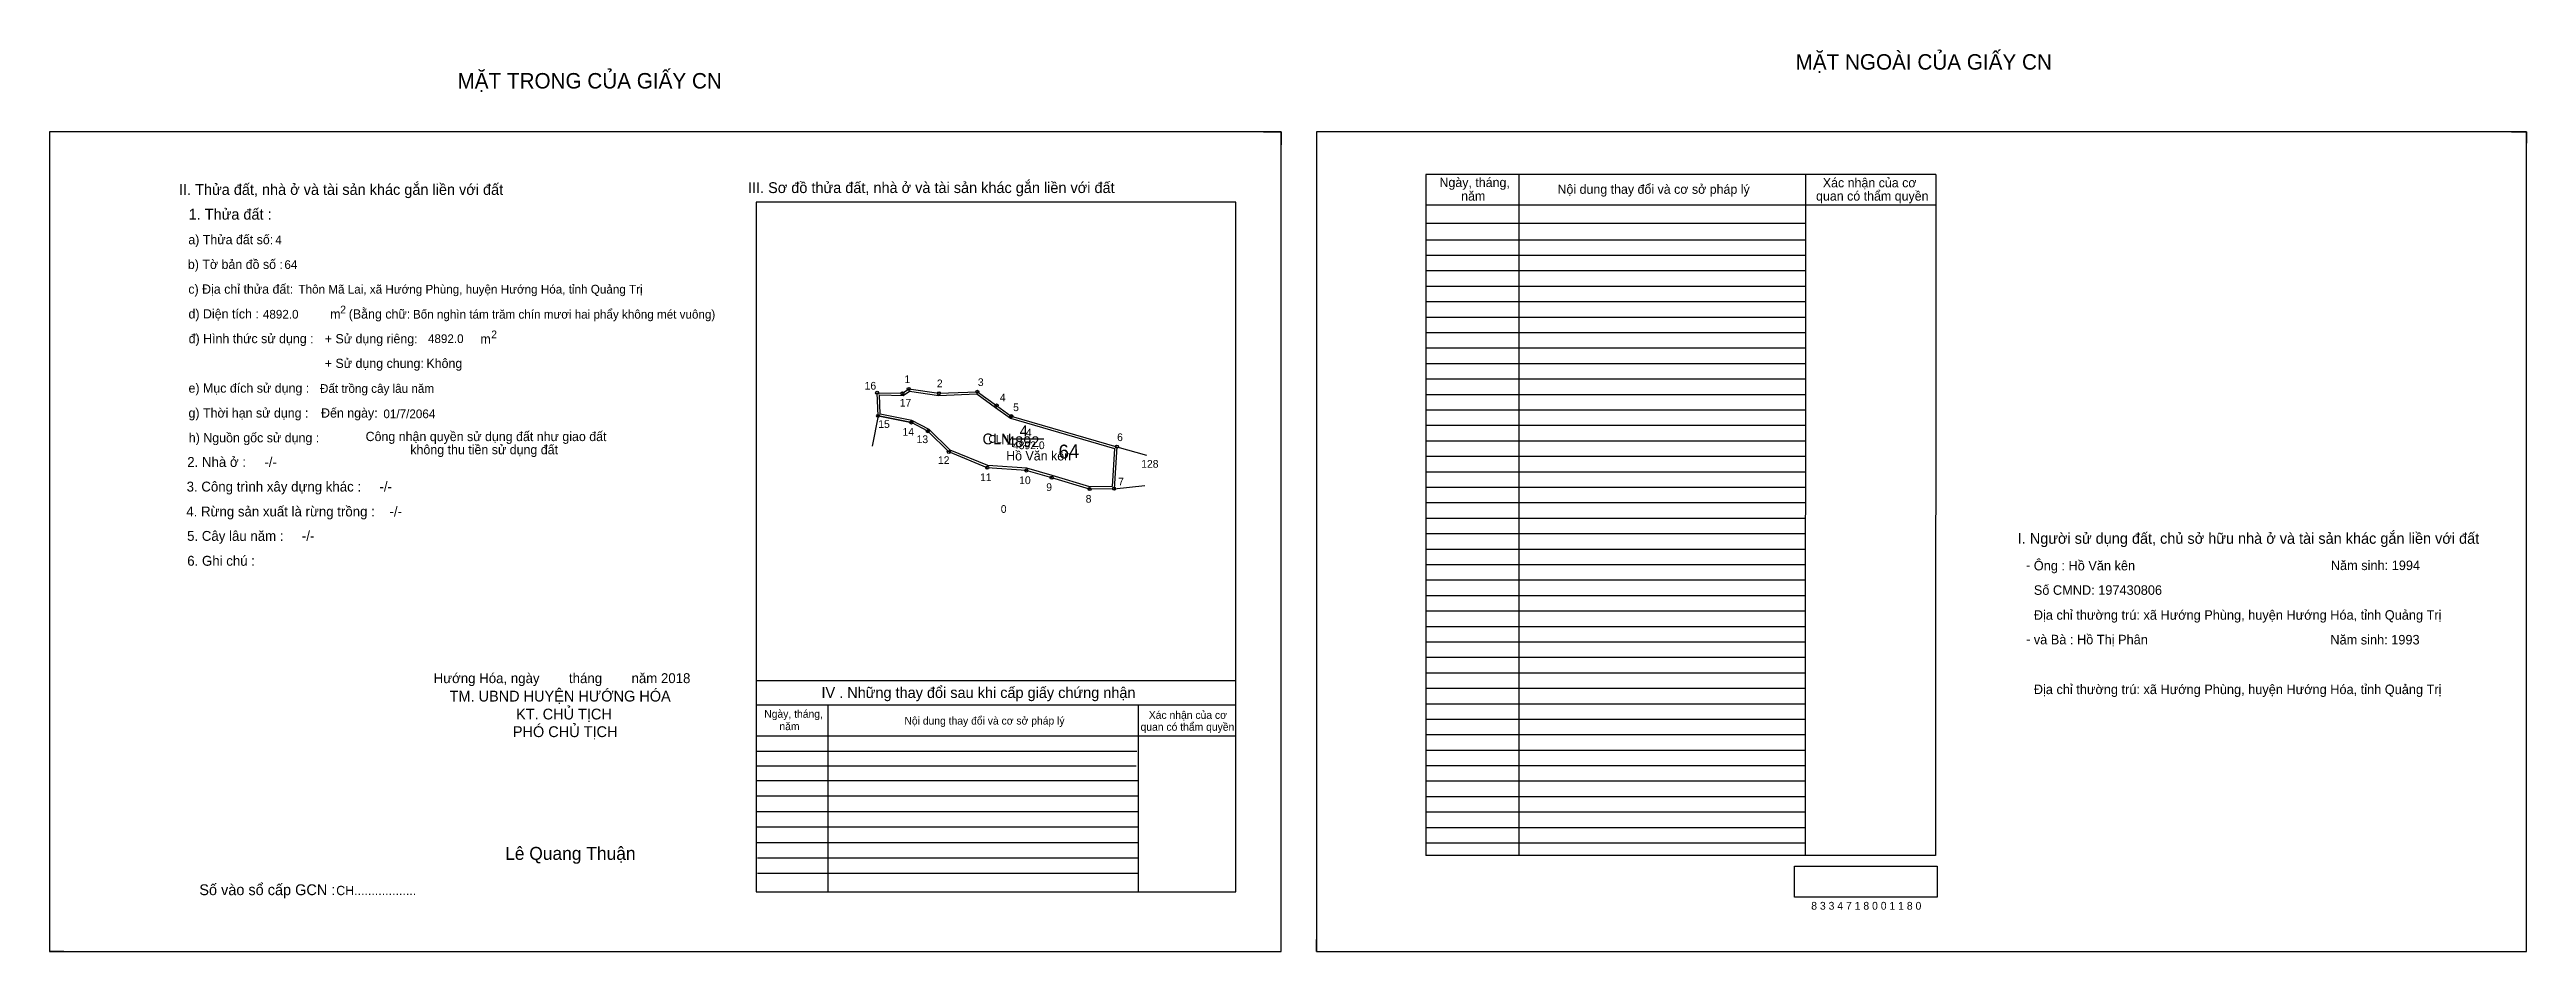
# Model space of a CAD drawing. Extents: x 531244 to 534755, y 1847529 to 1848201.
# Drawn here: x 533154 to 534755, y 1847618 to 1848201 of the extents above.
import ezdxf

# ---------------------------------------------------------------- set-up
doc = ezdxf.new("R2010")
doc.units = 0
for name, color, linetype in [('Default', 7, 'Continuous'), ('Level 10', 7, 'Continuous'), ('Level 11', 7, 'Continuous'), ('Level 13', 7, 'Continuous'), ('Level 2', 7, 'Continuous'), ('Level 27', 7, 'Continuous'), ('Level 3', 7, 'Continuous'), ('Level 36', 7, 'Continuous'), ('Level 4', 7, 'Continuous'), ('Level 5', 7, 'Continuous'), ('Level 55', 7, 'Continuous'), ('Level 6', 7, 'Continuous'), ('Level 7', 7, 'Continuous'), ('Level 8', 7, 'Continuous'), ('Level 9', 7, 'Continuous')]:
    doc.layers.add(name, color=color, linetype=linetype)

msp = doc.modelspace()

# ---------------------------------------------------------------- linework, layer by layer
at = {"layer": 'Level 10'}
for p, q in [((533938.8, 1848147.7), (533950.1, 1848147.7)), ((533950.1, 1848147.7), (533950.1, 1848139.3)), ((534745.6, 1848147.7), (534755.2, 1848147.7)), ((534755.2, 1848147.7), (534755.2, 1848140.3)), ((533689.6, 1847964), (533689, 1847979)), ((533689.6, 1847964), (533711.1, 1847959.7)), ((533721.7, 1847954.1), (533735.3, 1847940.7)), ((533154, 1847625.5), (533154, 1847617.7)), ((533972.9, 1847617.7), (533972.9, 1847625.5)), ((533163.2, 1847617.7), (533154, 1847617.7)), ((533972.9, 1847617.7), (533980, 1847617.7))]:
    msp.add_line(p, q, dxfattribs=at)
for points in [[(533154, 1847617.7), (533950.1, 1847617.7), (533950.1, 1848147.7), (533154, 1848147.7)], [(533972.9, 1847617.7), (534755.2, 1847617.7), (534755.2, 1848147.7), (533972.9, 1848147.7)], [(533844, 1847944.1), (533842.1, 1847916.9), (533826.3, 1847916.7), (533801.8, 1847924), (533785.4, 1847928.7), (533760.2, 1847930.5), (533735.3, 1847940.7), (533721.7, 1847954.1), (533711.1, 1847959.7), (533689.6, 1847964), (533689, 1847979), (533705.3, 1847978.6), (533709.4, 1847981.4), (533728.9, 1847978.6), (533753.8, 1847979.6), (533766.2, 1847970.7), (533775.7, 1847963.8)], [(533842.5, 1847943), (533840.8, 1847918.3), (533826.5, 1847918.1), (533802.2, 1847925.4), (533785.7, 1847930.1), (533760.6, 1847931.9), (533736.1, 1847941.9), (533722.5, 1847955.3), (533711.5, 1847961), (533690.9, 1847965.2), (533690.5, 1847977.6), (533705.7, 1847977.2), (533709.8, 1847980), (533728.9, 1847977.2), (533753.4, 1847978.2), (533765.4, 1847969.5), (533775.1, 1847962.5)]]:
    msp.add_lwpolyline(points, close=True, dxfattribs=at)
at = {"layer": 'Level 11'}
for centre in [(533689, 1847979), (533705.3, 1847978.6), (533709.4, 1847981.4), (533728.9, 1847978.6), (533753.8, 1847979.6), (533689.6, 1847964), (533766.2, 1847970.7), (533775.7, 1847963.8), (533711.1, 1847959.7), (533721.7, 1847954.1), (533844, 1847944.1), (533844, 1847944.1), (533735.3, 1847940.7), (533760.2, 1847930.5), (533785.4, 1847928.7), (533801.8, 1847924), (533826.3, 1847916.7), (533842.1, 1847916.9)]:
    msp.add_circle(centre, 1, dxfattribs=at)
at = {"layer": 'Level 27'}
for p, q in [((533689.6, 1847964), (533685.8, 1847944.4)), ((533844, 1847944.1), (533863.2, 1847938.5)), ((533842.1, 1847916.9), (533862, 1847918.9))]:
    msp.add_line(p, q, dxfattribs=at)
at = {"layer": 'Level 6'}
msp.add_lwpolyline([(534281.9, 1847672.8), (534374.3, 1847672.8), (534374.3, 1847652.9), (534281.9, 1847652.9)], close=True, dxfattribs=at)
at = {"layer": 'Level 7'}
for p, q in [((534288.9, 1848077.7), (534043.7, 1848077.7)), ((534288.9, 1848067.7), (534043.7, 1848067.7)), ((534288.9, 1848057.7), (534043.7, 1848057.7)), ((534288.9, 1848047.7), (534043.7, 1848047.7)), ((534288.9, 1848037.7), (534043.7, 1848037.7)), ((534288.9, 1848027.7), (534043.7, 1848027.7)), ((534288.9, 1848017.7), (534043.7, 1848017.7)), ((534288.9, 1848007.7), (534043.7, 1848007.7)), ((534288.9, 1847997.7), (534043.7, 1847997.7)), ((534288.9, 1847987.7), (534043.7, 1847987.7)), ((534288.9, 1847977.7), (534043.7, 1847977.7)), ((534288.9, 1847967.7), (534043.7, 1847967.7)), ((533777.6, 1847949.1), (533789.5, 1847949.1)), ((534288.9, 1847957.7), (534043.7, 1847957.7)), ((534288.9, 1847947.7), (534043.7, 1847947.7)), ((534288.9, 1847937.7), (534043.7, 1847937.7)), ((534288.9, 1847927.7), (534043.7, 1847927.7)), ((534288.9, 1847917.7), (534043.7, 1847917.7)), ((534288.9, 1847907.7), (534043.7, 1847907.7)), ((534288.9, 1847897.7), (534043.7, 1847897.7)), ((534288.9, 1847887.7), (534043.7, 1847887.7)), ((534288.9, 1847877.7), (534043.7, 1847877.7)), ((534288.9, 1847867.7), (534043.7, 1847867.7)), ((534288.9, 1847857.7), (534043.7, 1847857.7)), ((534288.9, 1847847.7), (534043.7, 1847847.7)), ((534288.9, 1847837.7), (534043.7, 1847837.7)), ((534288.9, 1847827.7), (534043.7, 1847827.7)), ((534288.9, 1847817.7), (534043.7, 1847817.7)), ((534288.9, 1847807.7), (534043.7, 1847807.7)), ((534288.9, 1847797.7), (534043.7, 1847797.7)), ((534288.9, 1847787.7), (534043.7, 1847787.7)), ((534288.9, 1847777.7), (534043.7, 1847777.7)), ((534288.9, 1847767.7), (534043.7, 1847767.7)), ((534288.9, 1847757.7), (534043.7, 1847757.7)), ((533856.9, 1847747), (533610.8, 1847747)), ((533856.5, 1847737.5), (533610.8, 1847737.5)), ((534288.9, 1847747.7), (534043.7, 1847747.7)), ((534288.9, 1847737.7), (534043.7, 1847737.7)), ((533857.7, 1847728), (533610.8, 1847728)), ((534288.9, 1847727.7), (534043.7, 1847727.7)), ((533857.7, 1847718), (533610.8, 1847718)), ((533857.7, 1847708), (533610.8, 1847708)), ((534288.9, 1847717.7), (534043.7, 1847717.7)), ((534288.9, 1847707.7), (534043.7, 1847707.7)), ((533857.7, 1847698), (533610.8, 1847698)), ((534288.9, 1847697.7), (534043.7, 1847697.7)), ((533857.7, 1847688), (533610.8, 1847688)), ((533857.7, 1847678), (533611.6, 1847678)), ((534288.9, 1847687.7), (534043.7, 1847687.7)), ((533857.7, 1847668), (533611.6, 1847668))]:
    msp.add_line(p, q, dxfattribs=at)
at = {"layer": 'Level 8'}
for p, q in [((534373.3, 1848120.2), (534043.7, 1848120.2)), ((534043.7, 1848120.2), (534043.7, 1847679.7)), ((534103.7, 1848120.2), (534103.7, 1847679.7)), ((534289.1, 1848120), (534288.9, 1847679.7)), ((534373.3, 1848120.2), (534373.2, 1847679.7)), ((533920.8, 1848102.3), (533610.8, 1848102.3)), ((533610.8, 1848102.3), (533610.8, 1847656.3)), ((533920.8, 1847656.3), (533920.8, 1848102.3)), ((534373.3, 1848100.2), (534043.7, 1848100.2)), ((534288.9, 1848088.4), (534043.7, 1848088.4)), ((533920.8, 1847792.7), (533610.8, 1847792.7)), ((533920.8, 1847777), (533610.8, 1847777)), ((533657.1, 1847777), (533657.1, 1847656.3)), ((533857.7, 1847777), (533857.7, 1847656.3)), ((533920.8, 1847757), (533610.8, 1847757)), ((534373.2, 1847679.7), (534043.7, 1847679.7)), ((533610.8, 1847656.3), (533920.8, 1847656.3))]:
    msp.add_line(p, q, dxfattribs=at)
at = {"layer": 'Level 9'}
msp.add_line((533776.8, 1847949.1), (533796.8, 1847949.1), dxfattribs=at)

# ---------------------------------------------------------------- texts
at = {"layer": 'Default'}
for s, p in [('e) Mục đích sử dụng :', (533243.8, 1847979)), ('g) Thời hạn sử dụng :', (533243.8, 1847962.9)), ('Đến ngày:', (533329.5, 1847962.9)), ('h) Nguồn gốc sử dụng :', (533244, 1847946.9)), ('Công nhận quyền sử dụng đất như giao đất', (533358.3, 1847947.7)), ('không thu tiền sử dụng đất', (533387.2, 1847939.2))]:
    msp.add_text(s, height=6, dxfattribs=at).set_placement(p)
at = {"layer": 'Level 13'}
for s, p in [('CLN', (533760.9, 1847946.6)), ('4892.0', (533776.8, 1847942.5)), ('4', (533785.1, 1847950.7))]:
    msp.add_text(s, height=5, dxfattribs=at).set_placement(p)
at = {"layer": 'Level 2'}
msp.add_text('Hồ Văn kên', height=6, dxfattribs=at).set_placement((533772.4, 1847935.2))
at = {"layer": 'Level 3'}
msp.add_text('CLN', height=7, dxfattribs=at).set_placement((533757.1, 1847945.6))
at = {"layer": 'Level 36'}
for s, p in [('128', (533859.7, 1847930.5)), ('0', (533768.9, 1847901.3))]:
    msp.add_text(s, height=5, dxfattribs=at).set_placement(p)
at = {"layer": 'Level 4'}
msp.add_text('4', height=7, dxfattribs=at).set_placement((533781.1, 1847950.8))
at = {"layer": 'Level 5'}
msp.add_text('4892', height=7, dxfattribs=at).set_placement((533773, 1847943.8))
at = {"layer": 'Level 55'}
for s, height, p in [('16', 0.8, (533688.4, 1847979)), ('17', 0.8, (533704.7, 1847978.6)), ('1', 0.8, (533709.2, 1847981.4)), ('2', 0.8, (533728.7, 1847978.6)), ('3', 0.8, (533753.5, 1847979.6)), ('15', 0.8, (533689, 1847964)), ('0', 0.22, (533689.5, 1847963.8)), ('0', 0.22, (533689.5, 1847963.8)), ('4', 0.8, (533766, 1847970.7)), ('5', 0.8, (533775.5, 1847963.8)), ('14', 0.8, (533710.5, 1847959.7)), ('0', 0.22, (533711, 1847959.5)), ('0', 0.22, (533711, 1847959.5)), ('13', 0.8, (533721.1, 1847954.1)), ('0', 0.22, (533721.6, 1847953.9)), ('0', 0.22, (533721.6, 1847953.9)), ('12', 0.8, (533734.8, 1847940.7)), ('0', 0.22, (533735.3, 1847940.5)), ('0', 0.22, (533735.3, 1847940.5)), ('11', 0.8, (533759.7, 1847930.5)), ('0', 0.22, (533760.2, 1847930.3)), ('0', 0.22, (533760.2, 1847930.3)), ('10', 0.8, (533784.9, 1847928.7)), ('6', 0.8, (533843.7, 1847944.1)), ('128', 0.22, (533843.8, 1847943.9)), ('128', 0.22, (533843.8, 1847943.9)), ('0', 0.22, (533785.4, 1847928.4)), ('0', 0.22, (533785.4, 1847928.4)), ('9', 0.8, (533801.5, 1847924)), ('0', 0.22, (533801.7, 1847923.8)), ('0', 0.22, (533801.7, 1847923.8)), ('8', 0.8, (533826, 1847916.7)), ('0', 0.22, (533826.2, 1847916.5)), ('0', 0.22, (533826.2, 1847916.5)), ('7', 0.8, (533841.8, 1847916.9)), ('128', 0.22, (533841.8, 1847916.7)), ('128', 0.22, (533841.8, 1847916.7)), ('0', 0.22, (533842, 1847916.7)), ('0', 0.22, (533842, 1847916.7))]:
    msp.add_text(s, height=height, dxfattribs=at).set_placement(p)
at = {"layer": 'Level 6'}
for s, height, p in [('4', 5.63, (533299.9, 1848075)), ('64', 5.63, (533305.8, 1848059)), ('Thôn Mã Lai, xã Hướng Phùng, huyện Hướng Hóa, tỉnh Quảng Trị', 5.64, (533314.9, 1848043.1)), ('4892.0', 5.63, (533291.9, 1848026.9)), ('Bốn nghìn tám trăm chín mươi hai phẩy không mét vuông)', 5.632, (533388.9, 1848026.9)), ('4892.0', 5.63, (533398.6, 1848011.1)), ('Đất trồng cây lâu năm', 5.64, (533328.8, 1847978.9)), ('01/7/2064', 5.64, (533369.8, 1847962.5)), ('Ông : Hồ Văn kên', 6.16, (534436.7, 1847864.1)), ('Năm sinh: 1994', 6.16, (534628.7, 1847864.3)), ('Số CMND: 197430806', 6.16, (534436.7, 1847848.3)), ('Địa chỉ thường trú: xã Hướng Phùng, huyện Hướng Hóa, tỉnh Quảng Trị', 6.16, (534436.7, 1847832.2)), ('và Bà : Hồ Thị Phân', 6.16, (534436.7, 1847816.3)), ('Năm sinh: 1993', 6.16, (534628.4, 1847816.2)), ('Địa chỉ thường trú: xã Hướng Phùng, huyện Hướng Hóa, tỉnh Quảng Trị', 6.16, (534436.7, 1847784.1)), ('8 3 3 4 7 1 8 0 0 1 1 8 0', 5.04, (534292.8, 1847644.7))]:
    msp.add_text(s, height=height, dxfattribs=at).set_placement(p)
at = {"layer": 'Level 7'}
for s, height, p in [('MẶT TRONG CỦA GIẤY CN', 10, (533417.7, 1848175.7)), ('MẶT NGOÀI CỦA GIẤY CN', 10, (534282.7, 1848187.9)), ('II. Thửa đất, nhà ở và tài sản khác gắn liền với đất', 7, (533237.7, 1848106.9)), ('III. Sơ đồ thửa đất, nhà ở và tài sản khác gắn liền với đất', 7, (533605.5, 1848108.1)), ('Ngày, tháng,', 6, (534052.5, 1848112)), ('năm', 6, (534066.5, 1848103.2)), ('Nội dung thay đổi và cơ sở pháp lý', 6, (534128.8, 1848107.6)), (' quan có thẩm quyền', 6, (534293.7, 1848103.2)), ('Xác nhận của cơ', 6, (534300.3, 1848111.8)), ('1. Thửa đất :', 7, (533243.9, 1848090.9)), ('a) Thửa đất số:', 6, (533243.7, 1848075)), ('b) Tờ bản đồ số :', 6, (533243.4, 1848059)), ('c) Địa chỉ thửa đất:', 6, (533243.7, 1848043)), ('d) Diện tích :', 6, (533243.8, 1848027)), ('m', 6, (533335.4, 1848026.9)), ('2', 5, (533341.9, 1848030.3)), ('(Bằng chữ:', 6, (533347.4, 1848026.9)), ('đ) Hình thức sử dụng :', 6, (533243.9, 1848011)), ('+ Sử dụng riêng:', 6, (533331.9, 1848010.9)), ('m', 6, (533432.5, 1848010.8)), ('2', 5, (533439.5, 1848014.2)), ('+ Sử dụng chung:', 6, (533331.9, 1847995)), ('Không', 6, (533397.6, 1847995)), ('2. Nhà ở :     -/-', 6.4, (533243, 1847931)), ('3. Công trình xây dựng khác :     -/-', 6.4, (533242.6, 1847915.1)), ('4. Rừng sản xuất là rừng trồng :    -/-', 6.4, (533242.4, 1847899)), ('5. Cây lâu năm :     -/-', 6.4, (533242.9, 1847883.2)), ('I. Người sử dụng đất, chủ sở hữu nhà ở và tài sản khác gắn liền với đất', 7, (534426.3, 1847881.3)), ('6. Ghi chú :', 6.4, (533243, 1847867.1)), ('-', 6.4, (534431.6, 1847864.3)), ('-', 6.4, (534431.7, 1847816.5)), ('Hướng Hóa, ngày        tháng        năm 2018', 6.4, (533402.3, 1847791.2)), ('TM. UBND HUYỆN HƯỚNG HÓA', 7, (533412.6, 1847779.3)), ('IV . Những thay đổi sau khi cấp giấy chứng nhận', 7, (533653, 1847781.6)), ('KT. CHỦ TỊCH', 7, (533455.6, 1847767.7)), ('Ngày, tháng,', 5, (533616, 1847768.8)), ('Nội dung thay đổi và cơ sở pháp lý', 5, (533706.6, 1847764.4)), ('Xác nhận của cơ', 5, (533864.6, 1847768.1)), ('PHÓ CHỦ TỊCH', 7, (533453.5, 1847756.3)), ('năm', 5, (533625.8, 1847760.8)), (' quan có thẩm quyền', 5, (533857.4, 1847760.4)), ('Lê Quang Thuận', 8.4, (533448.5, 1847676.9)), ('Số vào sổ cấp GCN :', 7, (533250.8, 1847654.1)), ('CH..................', 6, (533339.3, 1847654.1))]:
    msp.add_text(s, height=height, dxfattribs=at).set_placement(p)
msp.add_text('64', height=9, rotation=2, dxfattribs=at).set_placement((533806.4, 1847936.3))
at = {"layer": 'Level 9'}
for s, p in [('16', (533680.9, 1847981)), ('1', (533706.6, 1847985.2)), ('2', (533727.6, 1847982.5)), ('3', (533754.1, 1847983.3)), ('4', (533768.3, 1847973.4)), ('15', (533689.7, 1847956.2)), ('17', (533703.6, 1847970)), ('5', (533776.9, 1847967.1)), ('14', (533705.4, 1847951.2)), ('13', (533714.5, 1847946.4)), ('6', (533844.1, 1847947.7)), ('12', (533728.3, 1847932.9)), ('11', (533755.5, 1847921.8)), ('10', (533780.8, 1847919.9)), ('9', (533798.3, 1847915.4)), ('8', (533823.8, 1847907.9)), ('7', (533844.8, 1847919))]:
    msp.add_text(s, height=5, dxfattribs=at).set_placement(p)

doc.saveas('drawing.dxf')
